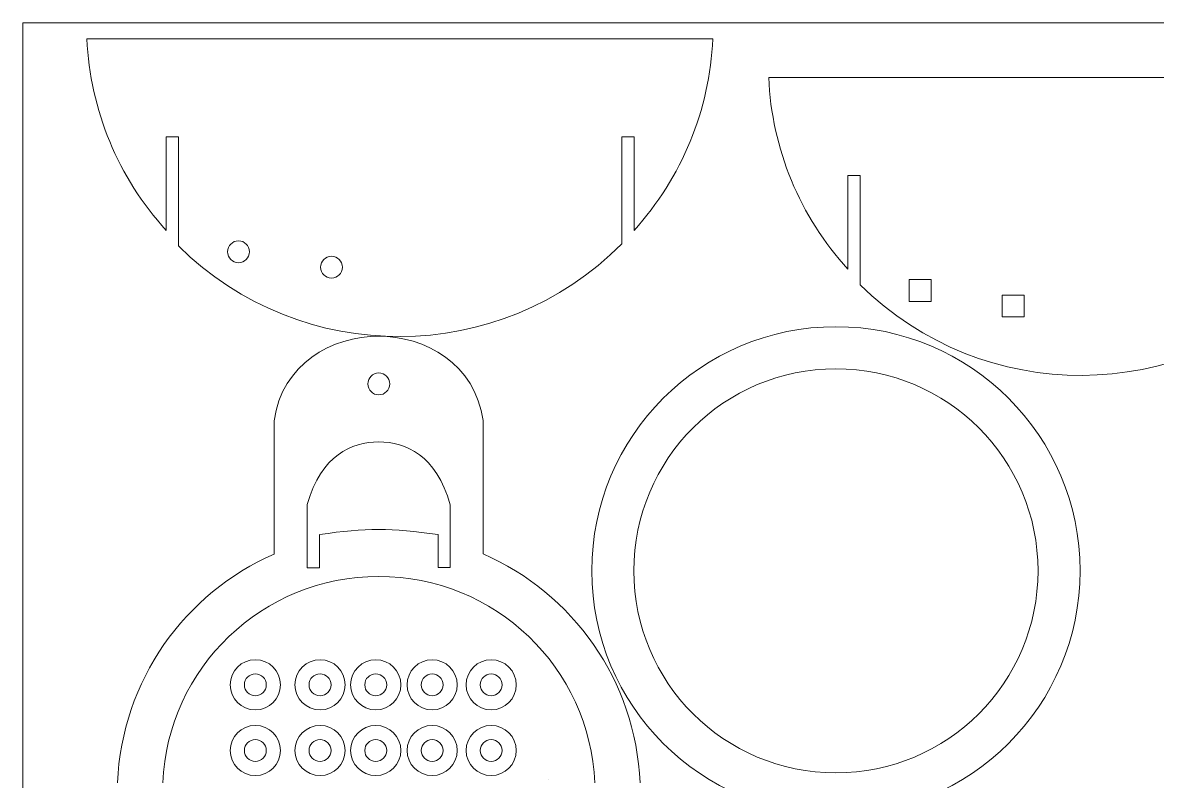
# Model space of a CAD drawing. Header units: centimetres. Extents: x -32.6 to 17.4, y -6.9 to 30.3.
# Drawn here: x -32.64 to -6.78, y 12.97 to 30.26 of the extents above; entities that cross this region are included whole.
import ezdxf

# ---------------------------------------------------------------- set-up
doc = ezdxf.new("R2010")
doc.units = ezdxf.units.CM
doc.header["$MEASUREMENT"] = 0

msp = doc.modelspace()

# ---------------------------------------------------------------- linework, layer by layer
at = {"linetype": 'Continuous', "lineweight": 0}
msp.add_line((-22.146, 21.187), (-22.146, 18.327), dxfattribs=at)
for points in [[(-32.641, 0.262), (17.359, 0.262), (17.359, 30.262), (-32.641, 30.262)], [(-11.936, 24.406), (-11.936, 23.906), (-12.436, 23.906), (-12.436, 24.406)], [(-9.817, 24.054), (-9.817, 23.554), (-10.317, 23.554), (-10.317, 24.054)]]:
    msp.add_lwpolyline(points, close=True, dxfattribs=at)
at = {"linetype": 'Continuous', "lineweight": 0, "flags": 128}
for points in [[(-31.176, 29.895, 0.176335), (-29.37, 25.528), (-29.37, 27.662), (-29.09, 27.662), (-29.09, 25.172, 0.413862), (-18.987, 25.221), (-18.987, 27.662), (-18.707, 27.662), (-18.707, 25.528, 0.174431), (-16.911, 29.895)], [(-15.639, 29.011, 0.176335), (-13.833, 24.644), (-13.833, 26.778), (-13.553, 26.778), (-13.553, 24.288, 0.413862), (-3.45, 24.337), (-3.45, 26.778), (-3.17, 26.778), (-3.17, 24.644, 0.174431), (-1.374, 29.011)]]:
    msp.add_lwpolyline(points, format="xyb", close=True, dxfattribs=at)
for points in [[(-26.91, 21.187), (-26.91, 18.15)], [(-22.149, 21.19), (-22.146, 18.153)]]:
    msp.add_lwpolyline(points, dxfattribs=at)
at = {"linetype": 'Continuous', "lineweight": 0}
for centre, radius in [((-27.722, 25.04), 0.25), ((-25.603, 24.688), 0.25), ((-24.525, 22.028), 0.25), ((-27.339, 15.169), 0.572), ((-25.863, 15.169), 0.572), ((-24.594, 15.169), 0.572), ((-23.309, 15.169), 0.572), ((-21.963, 15.169), 0.572), ((-27.339, 15.169), 0.25), ((-25.863, 15.169), 0.25), ((-24.594, 15.169), 0.25), ((-23.309, 15.169), 0.25), ((-21.963, 15.169), 0.25), ((-27.339, 13.671), 0.572), ((-25.863, 13.671), 0.572), ((-24.594, 13.671), 0.572), ((-23.309, 13.671), 0.572), ((-21.963, 13.671), 0.572), ((-27.339, 13.671), 0.25), ((-25.863, 13.671), 0.25), ((-24.594, 13.671), 0.25), ((-23.309, 13.671), 0.25), ((-21.963, 13.671), 0.25)]:
    msp.add_circle(centre, radius, dxfattribs=at)
at = {"lineweight": 0}
for points in [[(-14.107, 23.332), (-11.034, 23.332), (-8.542, 20.84), (-8.542, 17.767), (-8.542, 17.767), (-8.542, 14.694), (-11.034, 12.202), (-14.107, 12.202), (-14.107, 12.202), (-17.179, 12.202), (-19.671, 14.694), (-19.671, 17.767), (-19.671, 17.767), (-19.671, 20.84), (-17.179, 23.332), (-14.107, 23.332)], [(-14.107, 22.373), (-11.563, 22.373), (-9.5, 20.311), (-9.5, 17.767), (-9.5, 17.767), (-9.5, 15.223), (-11.563, 13.161), (-14.107, 13.161), (-14.107, 13.161), (-16.65, 13.161), (-18.713, 15.223), (-18.713, 17.767), (-18.713, 17.767), (-18.713, 20.311), (-16.65, 22.373), (-14.107, 22.373)]]:
    msp.add_open_spline(points, degree=3, knots=[0, 0, 0, 0, 0.25, 0.25, 0.25, 0.25, 0.5, 0.5, 0.5, 0.5, 0.75, 0.75, 0.75, 0.75, 1, 1, 1, 1], dxfattribs=at)
at = {"lineweight": 5}
for points in [[(-26.91, 21.187), (-26.739, 22.48), (-25.587, 23.118), (-24.525, 23.118)], [(-22.149, 21.19), (-22.321, 22.482), (-23.473, 23.119), (-24.535, 23.118)], [(-24.525, 20.71), (-25.148, 20.69), (-25.829, 20.42), (-26.155, 19.278)], [(-24.525, 20.71), (-23.902, 20.69), (-23.221, 20.42), (-22.895, 19.27)], [(-26.155, 17.839), (-26.155, 17.839), (-26.155, 19.278), (-26.155, 19.278)], [(-22.895, 17.846), (-22.895, 17.846), (-22.895, 19.27), (-22.895, 19.27)], [(-23.175, 18.593), (-24.236, 18.742), (-24.817, 18.751), (-25.875, 18.594)], [(-25.875, 18.587), (-25.875, 18.587), (-25.875, 17.839), (-25.875, 17.839)], [(-23.175, 17.846), (-23.175, 17.846), (-23.175, 18.593), (-23.175, 18.593)], [(-30.479, 12.933), (-30.385, 15.27), (-28.943, 17.261), (-26.91, 18.15)], [(-22.146, 18.153), (-20.11, 17.265), (-18.666, 15.272), (-18.571, 12.933)], [(-22.895, 17.846), (-22.895, 17.846), (-23.175, 17.846), (-23.175, 17.846)], [(-25.875, 17.839), (-25.875, 17.839), (-26.155, 17.839), (-26.155, 17.839)], [(-20.658, 13.005), (-20.658, 13.005), (-20.66, 13.005), (-20.66, 13.005)]]:
    msp.add_open_spline(points, degree=3, dxfattribs=at)
msp.add_open_spline([(-19.603, 12.933), (-19.708, 15.553), (-21.873, 17.639), (-24.525, 17.639), (-24.525, 17.639), (-27.177, 17.639), (-29.342, 15.553), (-29.447, 12.933)], degree=3, knots=[0.47058824, 0.47058824, 0.47058824, 0.47058824, 0.5, 0.5, 0.5, 0.5, 0.52941176, 0.52941176, 0.52941176, 0.52941176], dxfattribs=at)

doc.saveas('drawing.dxf')
